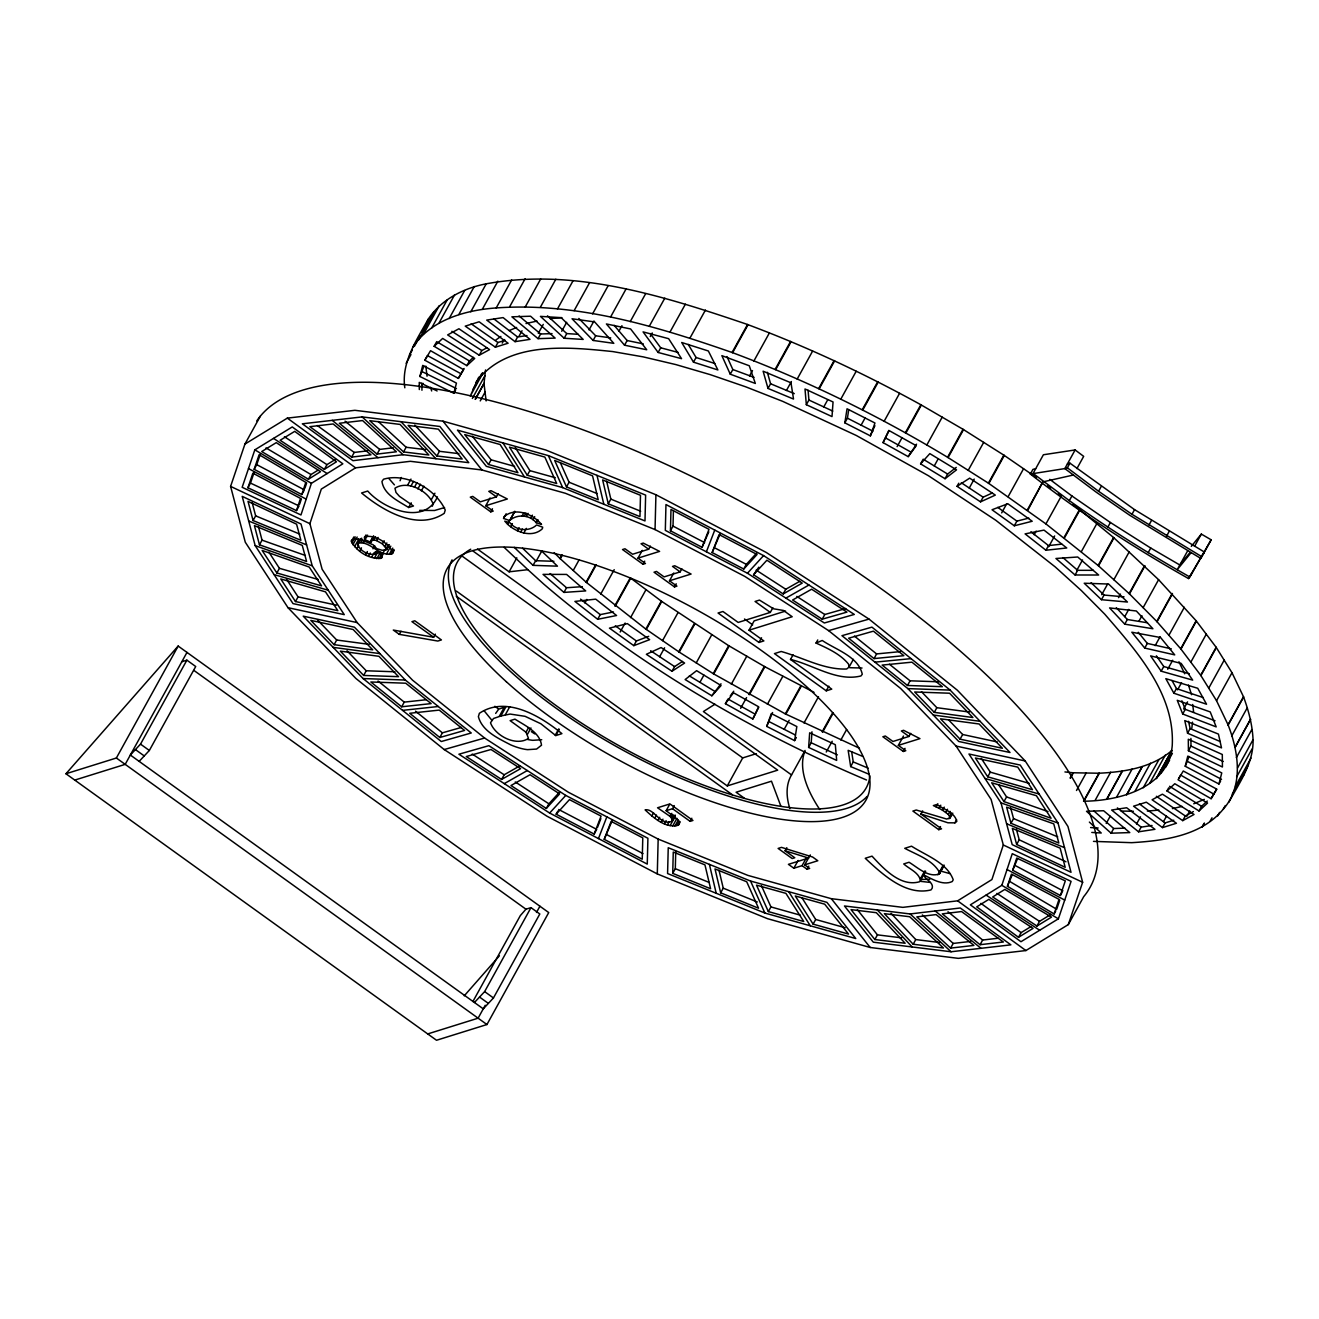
<?xml version="1.0" encoding="UTF-8"?>
<svg xmlns="http://www.w3.org/2000/svg" width="1319" height="1319" viewBox="0 0 1319 1319"><rect width="100%" height="100%" fill="white"/><g stroke="black" fill="none" stroke-linecap="round" stroke-linejoin="round"><path stroke-width="1.5" d="M666.161 810.69L672.542 808.712L690.117 821.341L692.937 820.467L669.92 803.914L657.571 807.772L670.118 816.445L672.641 819.775L672.162 821.16C660.489 826.601 654.026 807.871 645.106 809.899C653.762 817.912 665.881 828.975 678.543 824.936L679.153 822.495L676.96 819.115L666.161 810.69L669.59 804.475M655.048 529.578L565.373 493.273L481.913 469.976L410.357 461.304L355.569 467.833L321.308 489.102L309.899 523.676L322.116 569.214L357.136 622.584L412.55 680.175L484.601 738.03L568.374 792.241L658.165 839.082L747.857 875.387L831.316 898.684L902.872 907.357L957.643 900.828L991.904 879.559L1003.314 844.984L991.113 799.446L956.094 746.076L900.679 688.502L828.612 630.63L744.839 576.419L655.048 529.578L655.922 494.74L545.687 449.977L443.003 421.173L354.893 410.308L287.328 418.123L244.938 444.074L230.594 486.398L245.285 542.208L288.004 607.696L355.85 678.428L444.19 749.555L547.006 816.23L657.291 873.92L767.526 918.684L870.21 947.487L958.336 958.352L1025.902 950.554L1068.291 924.603L1083.74 896.607A477.61 168.832 28.9 0 0 774.352 520.214A477.61 168.832 28.9 0 0 256.76 420.909M657.291 873.92L658.165 839.082M670.448 530.782L670.975 509.447L708.995 529.331L702.071 547.286L670.448 530.782L673.02 526.116L673.415 510.601M672.723 873.359L673.267 852.041L704.956 864.868L710.595 888.726L672.723 873.359L675.312 868.693L675.74 851.25M400.069 480.759L401.322 477.478M808.629 747.428L809.668 732.803L835.323 744.691L836.675 760.42L808.629 747.428L811.201 742.762L811.976 731.798M361.736 538.234L357.746 543.923C359.065 550.781 369.205 555.958 375.635 553.881L375.288 551.672L381.323 553.964L382.18 557.558C370.903 560.789 355.157 551.095 351.365 540.427L355.586 538.647L362.346 540.229L373.195 544.846L376.772 548.638L382.312 550.336L386.797 549.347L389.369 544.681M486.134 400.943L484.007 383.598L485.524 369.963M1036.388 477.56L1003.841 455.137L963.035 429.302L920.843 404.735C865.198 374.052 807.591 346.963 748.054 324.705L747.543 324.49C664.38 296.297 574.771 267.477 486.233 283.816C463.464 288.152 441.206 299.528 428.18 319.247C416.54 340.187 401.091 362.56 404.818 387.802M1093.484 841.374L1131.62 842.676C1163.968 840.747 1201.609 835.867 1223.34 809.058C1243.916 785.877 1238.475 751.269 1228.038 724.758L1216.53 700.702L1200.702 675.279L1190.826 662.171L1180.703 648.767L1156.763 621.43L1129.13 593.566L1098.133 565.505L1045.934 523.907L988.393 483.133L947.586 457.281C879.245 416.062 807.36 380.68 732.606 352.684L732.078 352.486C656.648 326.255 577.013 302.133 496.224 307.937C465.129 310.163 430.818 319.825 412.732 347.227M1228.797 802.331C1239.398 782.678 1253.709 763.091 1253.05 739.695C1252.39 724.84 1248.631 710.644 1243.504 696.762L1231.995 672.723L1224.18 660.159L1216.151 647.283L1196.152 620.787L1158.593 579.684L1113.582 537.525L1079.931 509.876L1064.482 537.872M1191.848 728.055L1192.524 722.136M794.615 740.618L796.841 726.571L771.302 713.546L766.718 726.39L794.615 740.618L796.33 737.502M844.836 422.838L847.045 408.775L874.959 423.003L870.375 435.864L844.836 422.838L847.408 418.172L848.678 410.143M359.164 542.9C371.414 541.581 379.575 557.409 392.402 553.568L392.914 552.727C388.693 543.197 375.091 534.228 364.555 536.8L365.017 539.768L371.315 542.439L371.018 540.46L373.59 535.794M503.578 518.433L503.907 516.867C515.02 506.644 533.107 514.097 541.532 524.451L536.173 522.703C529.974 514.74 516.9 513.783 509.645 520.576L503.578 518.433L506.15 513.767M419.92 376.492L422.723 365.396L456.44 383.12L453.868 393.276L419.92 376.492L423.894 366.27M1185.237 766.273L1187.792 756.117L1221.757 772.918L1218.954 783.997L1185.237 766.273L1189.095 756.529M296.495 510.601L300.518 498.434L252.869 473.175L247.923 487.766L296.495 510.601L299.067 505.935L250.495 483.1L254.204 472.153M301.787 494.543L305.81 482.375L259.118 454.725L254.171 469.3L301.787 494.543L304.376 489.877L256.743 464.651L260.453 453.703M299.644 504.204L301.359 498.978M304.936 488.145L306.667 482.919M311.399 483.331L300.963 514.971L242.152 487.305L254.831 449.845L292.241 426.944L342.841 463.81L311.399 483.331L254.831 449.845M1001.83 885.329L1012.267 853.69L1071.077 881.356L1058.382 918.815L1020.972 941.717L970.372 904.85L1001.83 885.329L1058.382 918.815M1007.419 886.286L1011.426 874.118L1059.042 899.36L1054.112 913.935L1007.419 886.286L1012.283 874.678M1012.712 870.243L1016.735 858.059L1065.307 880.894L1060.361 895.486L1012.712 870.243L1017.576 858.603M1059.767 900.152L1056.684 909.269L1009.991 881.62M1068.291 924.603L1082.635 882.279L1067.945 826.452L1025.209 760.964L957.363 690.233L869.023 619.106L766.207 552.43L655.922 494.74M495.664 713.414L498.681 709.16L506.001 706.654L500.857 715.986L493.52 718.492L490.503 722.746C495.153 735.903 516.092 746.719 528.49 738.393L526.017 732.21L510.14 720.652L514.954 719.135C525.061 725.615 539.784 732.111 541.515 745.202L536.586 749.06L527.616 749.654A34.459 12.184 28.9 0 1 510.7 744.872C498.368 738.393 482.243 731.254 478.385 716.646L479.374 713.315C505.952 695.294 540.427 716.003 561.927 733.644L555.777 735.573L540.79 723.719L525.061 716.316L510.074 714.057L500.857 715.986M766.718 726.39L772.571 712.54M870.375 435.864L874.909 425.691M432.286 506.232L433.127 504.023C428.329 490.882 407.489 479.869 394.958 488.244L395.98 492.449L399.492 496.356L413.457 506.001L408.659 507.502C398.453 501.121 383.862 494.559 381.949 481.484L383.549 479.209C406.268 472.416 435.897 489.019 445.245 510.041L444.256 513.322C417.546 531.178 383.087 510.816 361.571 492.976L367.721 491.047C383.664 509.134 424.322 525.902 437.43 496.9M702.071 547.286L708.798 531.854M594.144 834.053L601.068 816.115L569.462 799.627L556.156 814.186L594.144 834.053L596.716 829.387L558.728 809.52M597.408 827.59L600.87 818.637M706.39 551.804L714.766 530.073M598.447 838.587L606.839 816.857M712.161 552.546L719.086 534.607L757.073 554.475L743.768 569.033L712.161 552.546L720.273 533.536M604.217 839.329L611.142 821.374L642.782 837.878L642.238 859.213L604.217 839.329L612.346 820.303M424.932 327.194L428.18 319.247M482.902 373.079L470.289 396.03L478.764 377.185M475.862 382.444C506.776 340.566 567.055 346.881 612.692 351.563L643.095 356.855L675.856 364.588L710.216 374.629L745.779 386.846L782.695 401.355L856.344 435.501L928.444 475.73L995.829 520.296L1055.167 566.873L1081.382 590.599L1104.728 614.143C1136.516 650.959 1175.097 693.778 1172.228 745.68C1168.634 787.954 1118.99 800.963 1083.526 801.227L1098.974 773.231C1124.53 771.961 1151.866 767.757 1171.899 750.462L1156.45 778.457M1067.401 463.925L1069.923 463.15L1134.554 509.629L1204.198 551.936L1188.551 578.563C1133.466 547.467 1080.294 512.926 1030.353 474.032L1032.942 469.366L1035.662 468.756M1203.423 553.799L1204.198 551.936M925.476 871.826C919.129 877.926 934.495 880.762 932.154 888.281L930.967 889.929C905.675 896.162 882.444 874.217 865.231 858.273L872.024 856.146C883.697 868.759 900.547 887.192 919.541 881.768L920.464 880.465C918.898 872.486 909.286 868.974 903.713 863.929L909.055 862.263C917.843 867.572 928.296 877.86 939.309 873.986L944.107 865.099M752.852 718.987L758.606 706.77L733.479 692.755L725.401 703.687L752.852 718.987L758.722 707.347M883.054 442.623L888.808 430.406L916.276 445.723L908.197 456.638L883.054 442.623L888.924 430.983M244.938 444.074L260.387 416.079M254.171 469.3L256.743 464.651M247.923 487.766L250.495 483.1M65.95 773.758L116.369 758.013L178.164 646.063L548.737 912.567L486.942 1024.533L436.523 1040.262L65.95 773.758L178.164 646.063M253.067 520.527L248.021 501.368L296.577 524.187L300.897 540.279L253.067 520.527L255.655 515.861L252.11 502.44M186.985 652.41L125.19 764.361L74.771 780.09M472.911 1001.5L520.329 915.6L525.951 909.203L530.98 907.637L539.817 913.985L493.454 997.955L483.265 1008.854L130.334 755.029L140.523 744.13L186.886 660.159L195.707 666.507L149.344 750.478L139.155 761.376M259.464 544.813L254.419 525.638L302.265 545.39L306.585 561.482L259.464 544.813L262.036 540.147L258.508 526.726M308.415 479.226L320.533 471.691L276.265 442.64L261.706 451.56L308.415 479.226L310.987 474.56L317.912 470.256M324.375 469.317L336.477 461.798L294.714 431.362L280.139 440.282L324.375 469.317L326.947 464.651L335.603 459.276M276.858 572.974L262.135 550.419L309.24 567.071L321.556 585.867L276.858 572.974L279.43 568.308L268.911 552.199M351.662 457.099L370.952 454.808L333.146 423.96L309.866 426.664L351.662 457.099L354.234 452.433L367.737 450.834M409.484 355.174L412.385 349.931M414.314 346.435L420.101 335.933M422.047 332.437L423.976 328.942M418.354 340.351L433.803 312.372M406.137 363.319L410.951 354.564M423.811 333.641L439.26 305.645M431.626 328.101L447.075 300.105M439.227 322.677L454.676 294.698M424.85 360.235L430.555 350.689L463.612 369.666L458.385 378.388L424.85 360.235L427.422 355.569L460.974 373.722L464.107 368.496M449.169 318.538L464.618 290.559M434.132 346.32L442.673 338.439L474.708 358.438L466.877 365.66L434.132 346.32L436.704 341.654L469.449 360.994L473.373 357.383M295.489 601.546L280.766 578.959L325.496 591.852L337.829 610.664L295.489 601.546L298.061 596.88L286.487 579.14M377.102 454.082L396.376 451.774L362.593 420.563L339.329 423.251L377.102 454.082L379.674 449.416L393.177 447.8M458.831 314.499L474.279 286.503M421.107 386.978L423.086 383.384M470.768 311.795L486.233 283.816M351.25 541.631L353.838 536.965M351.761 543.082L355.19 536.866M403.548 451.922L428.856 454.989L400.036 424.421L369.749 420.679L403.548 451.922L406.137 447.256L425.592 449.614M482.408 309.157L497.857 281.161M352.865 544.796L357.169 537.014M354.597 546.693L358.883 538.927M357.614 544.714L361.043 538.482M356.905 548.77L358.62 545.654M361.043 542.62L362.758 539.52M364.291 538.037L366.006 534.92M367.589 535.102L363.352 542.867M359.757 550.963L361.472 547.847M496.224 307.937L511.673 279.941M458.385 378.388L460.974 373.722M466.877 365.66L469.449 360.994M370.853 541.285L373.425 536.619M372.172 540.872L373.904 537.773M453.868 393.276L455.583 390.16M365.643 554.656L367.358 551.556M371.018 540.46L373.821 539.834L375.536 536.718M373.821 539.834L376.426 540.543L378.141 537.427M407.555 485.293L410.984 479.077M479.242 355.223L489.58 349.601L458.93 328.761L447.636 334.911L479.242 355.223L481.831 350.557L486.991 347.738M368.611 556.123L370.326 553.007M372.98 548.819L374.695 545.703M509.678 306.717L525.127 278.738M371.595 557.327L374.167 552.661M410.918 486.101L413.507 481.435M374.563 554.475L376.278 551.358M374.398 558.217L377.828 552.001M386.797 549.347L382.428 543.857L384.142 540.741M414.397 487.321L416.969 482.655M376.838 558.712L380.284 552.496M385.148 546.082L386.863 542.966M495.367 347.194L508.095 343.22L479.143 321.787L465.244 326.139L495.367 347.194L497.939 342.528L505.21 340.253M378.932 558.811L381.504 554.145M417.859 488.904L420.448 484.238M473.125 389.138L481.831 373.409M383.087 552.925L384.802 549.809M436.886 455.962L462.178 459.028L438.353 429.153L408.099 425.41L436.886 455.962L439.458 451.296L458.913 453.654M480.627 376.624L482.556 373.112M380.647 558.531L383.219 553.865M386.582 547.962L388.297 544.846M408.659 507.502L411.231 502.836M385.791 550.155L388.363 545.489M334.119 644.678L372.716 649.838L353.129 629.493L310.822 620.392L334.119 644.678L336.708 640.012L369.205 644.364M502.242 343.121L504.221 339.544M386.5 553.931L390.803 546.148M421.338 490.849L423.91 486.183M472.35 398.453L484.897 375.717M525.226 306.981L540.675 279.001M389.319 554.326L392.765 548.094M475.318 399.113L484.007 383.367M475.318 399.344L484.007 383.598M391.331 554.112L393.919 549.446M392.402 553.568L394.117 550.452M480.231 400.91L485.062 392.155M515.037 341.654L530.024 339.362L503.116 317.599L486.727 320.088L515.037 341.654L517.609 336.988L526.973 335.554M519.059 336.114L522.044 330.739M431.494 499.423L434.924 493.207M540.378 307.228L555.827 279.232M538.3 333.344L543.263 324.375M538.053 338.653L555.151 338.109L530.568 316.214L511.887 316.824L538.053 338.653L540.642 333.987L552.034 333.625M557.459 308.976L572.924 280.98M363.648 675.443L398.536 676.663L378.932 656.301L340.335 651.141L363.648 675.443L366.22 670.777L394.958 671.783M561.713 331.283L566.675 322.314M488.541 464.486L464.717 434.594L500.115 444.519L517.938 472.697L488.541 464.486L491.113 459.82L472.301 436.226M574.128 310.657L589.577 282.678M435.369 634.142L433.654 637.258L393.293 630.053L399.294 634.357L401.009 631.257M564.186 338.258L583.179 339.428L561.185 317.648L540.427 316.379L564.186 338.258L566.758 333.592L578.167 334.301M498.137 493.735L496.422 496.834L480.347 501.847L472.746 496.389L470.306 497.148L490.75 511.854L493.191 511.096L485.755 505.738L490.058 497.972M592.594 313.873L608.043 285.877M589.032 329.931L593.995 320.962M490.75 511.854L492.465 508.755M593.121 340.45L613.813 343.336L594.655 321.918L572.05 318.769L593.121 340.45L595.693 335.784L610.746 337.878M610.598 316.989L626.047 288.993M527.303 475.302L509.497 447.157L544.862 457.083L556.684 483.496L527.303 475.302L529.875 470.636L515.218 447.454M401.668 706.786L431.132 703.604L405.741 683.209L370.853 681.989L401.668 706.786L404.241 702.12L425.856 699.779M509.645 520.576L514.806 511.244M507.634 524.319L504.765 521.153L510.074 522.835C516.24 530.865 529.43 531.87 536.635 524.962L542.686 527.188L542.356 528.754C532.513 538.119 516.504 532.497 507.634 524.319L509.348 521.203M510.338 519.587L514.624 511.821M510.684 526.693L512.399 523.594M618.99 331.102L621.958 325.711M522.126 515.976L523.841 512.86M630.218 321.638L645.667 293.642M524.22 516.059L525.935 512.943M517.378 530.749L519.109 527.633M526.347 516.454L528.062 513.338M520.642 532.118L522.357 529.001M624.547 345.199L606.394 323.963L630.614 328.959L646.722 349.766L624.547 345.199L627.135 340.533L614.159 325.364M530.683 518.252L532.398 515.152M523.824 533.041L526.396 528.375M532.975 519.735L534.69 516.636M477.511 549.083L509.118 571.819L516.834 557.822M536.173 522.703L537.888 519.587M649.36 326.139L664.809 298.16M566.494 486.892L554.672 460.446L592.561 475.846L598.199 499.72L566.494 486.892L569.066 482.226L560.394 462.837M650.267 336.543L652.245 332.949M514.229 547.352L533.057 565.356L535.646 560.69L553.931 561.3M535.992 561.498L541.928 550.732M439.821 737.502L464.568 730.446L439.227 710.1L409.731 713.282L439.821 737.502L442.393 732.836L461.436 727.412M658.132 352.47L643.078 331.893L668.651 338.686L681.544 358.669L658.132 352.47L660.704 347.804L650.283 333.559M669.937 332.157L685.385 304.178M859.51 748.252L785.333 713.892L713.744 673.96L679.252 652.13L645.848 629.097L586.51 582.52L559.932 558.448L561.861 554.953M560.295 558.794L562.224 555.299M690.002 338.01L705.451 310.031M608.273 503.792L602.635 479.935L640.49 495.301L639.962 516.619L608.273 503.792L610.845 499.126L606.625 481.237M573.237 570.484L579.025 559.998M563.955 592.412L585.718 590.928L566.593 574.424L543.032 574.375L563.955 592.412L566.527 587.746L582.355 586.658M693.497 362.164L681.709 342.495L708.352 350.986L717.882 369.947L693.497 362.164L696.069 357.498L688.221 344.391M499.324 716.299L504.468 706.968M505.424 714.568L509.728 706.786M586.114 582.174L595.759 564.68M586.51 582.52L596.155 565.027M584.911 602.997L586.889 599.403M732.078 352.486L747.543 324.49M732.606 352.684L748.054 324.705M600.689 594.16L614.209 569.66M526.017 732.21L528.589 727.544M501.583 779.447L520.609 768.647L491.014 749.489L466.283 756.545L501.583 779.447L504.171 774.781L519.735 765.943M527.518 734.172L530.947 727.94M730.264 374.2L721.872 355.652L749.274 365.759L755.342 383.45L730.264 374.2L732.836 369.534L726.967 356.542M597.672 619.287L616.567 615.511L595.743 599.156L574.903 601.415L597.672 619.287L600.244 614.621L613.483 611.967M650.366 546.115L648.651 549.232L632.592 554.244L624.992 548.77L622.535 549.545L642.996 564.252L645.436 563.493L638 558.135L642.287 550.369M614.835 605.8L630.284 577.821M615.264 606.146L630.729 578.151L661.759 601.448L728.682 645.667L764.855 666.738L814.021 692.343M753.874 361.027L769.323 333.048M642.996 564.252L644.711 561.136M749.522 375.997L752.489 370.606M555.266 735.211L558.712 728.978M555.777 735.573L559.207 729.341M620.161 632.015L625.124 623.046M630.564 617.622L646.03 589.626M775.143 369.386L790.592 341.407M775.671 369.617L791.12 341.637M768.004 388.429L763.124 371.2L791.004 382.807L793.527 399.063L768.004 388.429L770.593 383.763L767.328 372.271M633.812 645.65L649.657 639.649L627.366 623.623L609.46 628.141L633.812 645.65L636.385 640.985L648.717 636.319M681.874 568.769L680.159 571.885L664.084 576.898L656.483 571.424L654.043 572.199L674.487 586.906L676.927 586.131L669.491 580.789L673.795 573.007M546.313 808.448L559.635 793.906L530.024 774.731L510.981 785.547L546.313 808.448L548.902 803.799L559.553 792.142M645.848 629.097L661.297 601.118M646.31 629.443L661.759 601.448M674.487 586.906L676.202 583.789M786.437 390.49L791.384 381.521M556.156 814.186L557.871 811.07M797.171 379.081L812.619 351.085M662.55 640.622L677.999 612.626M659.632 656.747L664.595 647.777M806.338 404.702L805.002 388.973L833.047 401.965L832.009 416.59L806.338 404.702L808.91 400.036L808.085 390.21M474.444 1002.506L484.634 991.608L530.98 907.637M818.687 388.544L834.136 360.549M819.214 388.792L834.663 360.812M678.757 651.8L694.206 623.821M679.252 652.13L694.701 624.134M485.244 1005.259L478.105 1018.186L427.702 1033.931M536.487 912.451L539.916 906.219M672.014 671.239L684.61 663.061L661.116 647.547L646.343 654.29L672.014 671.239L674.586 666.59L682.467 661.478M823.781 406.928L827.738 399.756M743.768 569.033L746.34 564.367L756.991 552.727M840.747 399.261L856.196 371.266M696.251 662.88L711.699 634.901M753.578 574.771L766.9 560.212L802.232 583.113L783.206 593.929L753.578 574.771L758.821 567.186M699.944 682.269L703.901 675.097M713.233 673.663L728.682 645.667M713.744 673.96L729.193 645.98M862.263 409.731L877.712 381.735M862.791 410.011L878.24 382.015M861.142 425.114L865.099 417.925M711.831 695.789L721.064 685.534L696.613 670.679L685.122 679.549L711.831 695.789L720.998 683.786M772.868 607.746L770.296 612.412L738.178 622.436L722.96 611.505L718.064 613.022L758.969 642.452L763.866 640.919L748.994 630.218L754.138 620.886L785.563 611.076M651.833 816.049L653.548 812.933M654.719 818.225L656.433 815.109M731.32 684.198L746.768 656.202M657.983 820.402L659.698 817.302M783.206 593.929L785.778 589.263L799.627 581.399M758.969 642.452L761.541 637.786M725.401 703.687L727.973 699.021L755.424 714.321M661.248 822.265L662.962 819.165M884.093 421.371L899.542 393.375M672.542 808.712L674.256 805.596M664.413 823.781L666.128 820.665M670.118 816.445L671.833 813.345M667.381 824.903L669.096 821.786M671.404 817.731L673.119 814.614M672.228 818.852L673.943 815.752M672.014 820.088L674.586 815.422M672.641 819.775L675.213 815.109M672.162 821.16L675.213 815.884M670.118 825.645L675.262 816.329M672.657 826.057L676.944 818.291M674.932 826.106L678.362 819.874M740.618 708.336L746.57 697.57M748.895 694.437L764.344 666.441M676.845 825.76L679.433 821.094M749.406 694.717L764.855 666.738M678.543 824.936L680.258 821.836M690.117 821.341L691.832 818.242M897.118 446.63L902.081 437.661M905.378 432.731L920.843 404.735M905.906 433.028L921.354 405.048M853.377 659.335L849.073 667.101L846.666 668.997C823.897 669.953 802.727 657.456 781.194 651.487L774.467 653.597L826.238 690.826L831.745 689.112L790.51 659.451L793.082 654.785M767.378 704.297L782.827 676.301M908.197 456.638L916.54 444.173M456.292 591.027L727.264 785.91L742.712 757.914L756.298 753.677M822.215 619.172L846.946 612.115L811.63 589.214L792.604 600.013L822.215 619.172L824.787 614.506L845.71 608.537M849.073 667.101L848.579 664.149C840.285 653.944 827.738 648.42 816.032 643.045L817.764 639.946M926.746 445.162L942.195 417.167M920.596 463.876L929.829 453.621L956.539 469.844L945.047 478.715L920.596 463.876L923.185 459.21L947.619 474.049L956.242 467.388M785.333 713.892L800.781 685.896M785.86 714.156L801.309 686.177M784.211 729.275L789.158 720.289M934.281 465.904L938.254 458.732M947.586 457.281L963.035 429.302M948.081 457.594L963.529 429.615M804.013 722.977L818.489 696.745M826.238 690.826L828.827 686.16M945.047 478.715L947.619 474.049M720.669 892.831L715.013 868.941L746.719 881.768L758.557 908.214L720.669 892.831L723.241 888.165L719.003 870.243M789.834 808.563A240.19 84.894 28.9 0 1 791.548 774.929L805.068 750.445M957.05 486.332L969.663 478.154L995.334 495.103L980.545 501.847L957.05 486.332L958.765 483.216M822.166 731.831L832.784 712.59M822.693 732.078L833.311 712.837M968.228 470.355L983.694 442.376M874.035 658.593L903.861 655.675L873.409 631.158L848.661 638.215L874.035 658.593L876.607 653.927L900.465 651.602M969.267 488.063L974.213 479.094M826.255 752.011L832.207 741.245M840.83 740.041L846.633 729.539M785.102 850.788L808.613 858.042L788.432 864.341L793.84 868.232L802.067 865.66L807.063 869.237L809.635 868.43L804.656 864.852L817.796 860.746L812.619 857.02L781.507 847.375L778.128 848.43L792.191 858.537L794.763 857.746L785.102 850.788L786.816 847.688M988.393 483.133L1003.841 455.137M988.854 483.446L1004.32 455.467M980.545 501.847L983.133 497.181L992.366 492.976M768.35 911.577L756.529 885.164L785.91 893.359L803.733 921.503L768.35 911.577L770.939 906.928L761.475 885.774M793.84 868.232L798.127 860.45M869.254 774.335L850.673 766.586L853.245 761.92L851.662 751.764M802.067 865.66L806.371 857.878M804.656 864.852L810.328 854.926M1008.112 496.719L1023.56 468.723M1001.682 512.877L1006.628 503.907M907.488 685.468L942.36 686.688L911.924 662.171L882.131 665.089L907.488 685.468L910.061 680.802L938.782 681.808M807.063 869.237L808.778 866.138M1014.295 525.786L1032.2 521.252L1007.848 503.743L992.02 509.761L1014.295 525.786L1016.883 521.12L1028.82 518.103M1027.353 509.975L1042.801 481.979L1027.798 510.305M910.704 733.348L908.989 736.447L892.93 741.476L885.313 736.002L882.873 736.76L903.317 751.467L905.774 750.709L898.338 745.367L903.482 736.035M903.317 751.467L905.032 748.368M813.114 924.141L795.291 895.98L824.688 904.174L848.513 934.066L813.114 924.141L815.686 919.475L802.051 897.942M1076.914 468.608L1083.674 456.358L1075.133 449.944L1064.829 468.591L1030.353 474.032M1191.304 546.379L1201.329 534.08L1211.155 539.801L1200.851 558.465L1129.707 515.251L1096.287 492.218L1064.829 468.591L1067.351 467.816L1069.923 463.15M934.281 712.359L972.894 717.52L949.581 693.217L914.694 691.997L934.281 712.359L936.853 707.693L969.383 712.046M1034.129 534.723L1036.124 531.128M1045.934 523.907L1061.399 495.928L1058.366 493.652M1211.155 539.801L1189.837 576.98C1148.437 553.535 1108.059 528.309 1069.346 500.643L1071.918 495.977L1049.776 479.341M1045.934 550.237L1066.758 547.979L1044.005 530.106L1025.094 533.882L1045.934 550.237L1048.506 545.588L1061.762 544.137M1048.72 546.693L1054.656 535.943M1064.07 537.525L1079.519 509.53L1072.924 504.583M960.084 739.168L940.513 718.822L979.094 723.983L1002.391 748.269L960.084 739.168L962.656 734.502L948.674 719.976M1201.625 556.585L1131.982 514.295L1098.579 491.278L1101.151 486.612M952.78 813.163L950.208 817.829L946.663 819.05L916.26 810.014L912.896 811.07L938.782 829.684L941.535 828.827L920.909 814.004L922.64 810.888M920.909 814.004L947.932 822.792L954.907 822.858L956.803 821.407C954.874 812.52 943.563 809.141 936.787 804.508L933.374 805.579L936.111 806.865L937.842 803.749M936.111 806.865L939.062 808.3L940.777 805.184M1081.333 551.705L1096.781 523.709M950.208 817.829L948.394 814.482L942.541 810.245L944.256 807.146M1076.601 570.715L1082.536 559.948M1075.084 574.985L1098.628 575.018L1077.722 556.997L1055.942 558.481L1075.084 574.985L1077.656 570.319L1093.352 570.336M874.86 939.524L851.052 909.632L876.327 912.699L905.131 943.25L874.86 939.524L877.432 934.858L857.383 909.698M945.789 812.356L947.504 809.256M938.782 829.684L940.496 826.568M948.394 814.482L950.109 811.366M1107.828 527.171L1110.4 522.505L1071.918 495.977M949.944 816.346L951.675 813.246M949.004 818.769L951.576 814.103M920.365 878.85L924.668 871.084M920.464 880.465L925.608 871.134M954.907 822.858L956.621 819.742M1098.133 565.505L1113.582 537.525M1098.513 565.851L1113.961 537.872M1131.982 514.295L1134.554 509.629M987.733 776.809L975.4 757.996L1017.74 767.114L1032.464 789.702L987.733 776.809L990.305 772.143L981.336 758.458M937.941 874.744L943.101 865.412M939.309 873.986L943.613 866.22M1101.711 594.688L1107.663 583.921M1101.464 599.7L1127.448 602.041L1108.603 584.037L1084.218 583.229L1101.464 599.7L1104.036 595.05L1124.035 596.831M1113.846 579.717L1129.295 551.721M913.177 944.239L943.464 947.982L909.665 916.738L884.373 913.671L913.177 944.239L915.765 939.573L939.985 942.557M1148.981 525.044L1151.553 520.378M1003.99 801.589L991.674 782.794L1036.371 795.687L1051.078 818.242L1003.99 801.589L1006.562 796.923L998.73 784.97M1118.496 597.655L1120.474 594.078M1148.157 552.71L1150.729 548.044L1110.4 522.505M1129.13 593.566L1144.579 565.587M1129.476 593.913L1144.925 565.917M1166.557 536.173L1169.129 531.508M1124.794 616.567L1128.767 609.378M1010.964 823.27L1006.644 807.179L1053.766 823.847L1058.811 843.022L1010.964 823.27L1013.536 818.604L1010.651 807.871M1124.761 624.167L1152.905 628.751L1136.335 610.994L1109.592 607.911L1124.761 624.167L1127.333 619.501L1147.448 622.782M950.62 948.097L973.9 945.41L936.127 914.595L916.837 916.886L950.62 948.097L953.192 943.431L970.652 941.42M1143.128 607.663L1158.593 579.684M1139.006 621.101L1141.974 615.726M1016.652 844.473L1012.332 828.381L1060.146 848.133L1065.191 867.292L1016.652 844.473L1019.224 839.807L1016.339 829.09M1187.562 550.996L1177.257 569.66L1191.024 552.743M1194.569 546.33L1201.329 534.08M1070.105 778.029L1072.99 772.769L1098.974 773.231M1156.763 621.43L1172.212 593.435M1070.484 778.045L1073.386 772.802M1157.043 621.76L1172.492 593.764M980.066 944.701L1003.363 941.997L961.567 911.561L942.277 913.853L980.066 944.701L982.655 940.035L998.17 938.238M1144.744 648.074L1131.817 632.213L1160.605 637.539L1174.718 654.883L1144.744 648.074L1147.316 643.408L1138.264 632.296M1188.551 578.563L1192.409 572.314M1155.164 645.65L1160.11 636.681M1076.502 790.493L1086.164 773M1168.898 635.263L1184.347 607.284M1083.872 801.21L1099.321 773.231M1161.182 671.19L1150.63 655.889L1181.148 663.391L1192.673 680.109L1161.182 671.19L1163.754 666.524L1156.367 655.807M1018.515 937.298L1033.074 928.378L988.838 899.36L976.736 906.862L1018.515 937.298L1021.087 932.632L1030.799 926.696M1095.232 800.188L1110.68 772.192M1167.727 669.244L1172.69 660.275M1180.703 648.767L1196.152 620.787M1180.95 649.096L1196.399 621.101M1106.625 799.199L1122.073 771.219M1036.948 926.02L1051.523 917.101L1004.798 889.435L992.696 896.969L1036.948 926.02L1039.52 921.354L1050.864 914.413M1106.921 799.149L1122.387 771.17M1060.361 895.486L1062.075 892.369M1173.877 693.233L1165.831 678.658L1197.751 688.287L1206.539 704.214L1173.877 693.233L1176.449 688.567L1171.981 680.472M1190.826 662.171L1206.275 634.192M1116.731 796.923L1132.18 768.928M1177.57 689.853L1181.544 682.681M1054.112 913.935L1055.827 910.819M1106.212 823.468L1110.169 816.296M1126.591 794.714L1142.04 766.735M1126.855 794.632L1142.303 766.652M1111.109 833.196L1129.773 832.586L1103.607 810.74L1086.526 811.3L1111.109 833.196L1113.681 828.53L1124.893 828.151M1134.999 791.219L1150.448 763.223M1200.702 675.279L1216.151 647.283M1200.884 675.592L1216.332 647.596M1183.588 709.061L1187.562 701.873M1182.698 713.991L1177.257 700.307L1210.232 711.93L1216.184 726.884L1182.698 713.991L1185.27 709.325L1181.873 700.785M1143.194 787.822L1158.873 759.728M1149.822 783.14L1165.271 755.144M1156.285 778.606L1171.734 750.61M1161.05 772.786L1171.668 753.545M1168.535 760.255L1172.41 753.248M1208.732 688.155L1224.18 660.159M1165.699 767.147L1169.673 759.958M1136.549 823.996L1140.506 816.807M1187.562 733.216L1184.775 720.586L1218.443 734.089L1221.509 747.889L1187.562 733.216L1190.134 728.55L1188.534 721.328M1138.561 831.811L1154.933 829.321L1126.64 807.756L1111.637 810.031L1138.561 831.811L1141.133 827.145L1152.048 825.48M1188.419 750.709L1188.304 739.25L1222.301 754.484L1222.433 766.998L1188.419 750.709L1190.991 746.043L1190.909 738.409M1216.53 700.702L1231.995 672.723M1166.969 790.955L1174.784 783.733L1207.544 803.073L1199.004 810.971L1166.969 790.955L1168.683 787.839M1178.922 778.177L1180.637 775.077L1213.694 794.038L1216.547 789.273M1163.506 821.605L1166.474 816.214M1162.517 827.607L1176.433 823.254L1146.31 802.199L1133.582 806.189L1162.517 827.607L1165.089 822.941L1173.795 820.22M1228.038 724.758L1243.504 696.762M1228.137 725.038L1243.586 697.042M1182.747 820.632L1194.041 814.482L1162.418 794.17L1152.081 799.792L1182.747 820.632L1185.319 815.966L1193.382 811.581M1186.82 816.346L1189.787 810.971M1231.633 736.101L1247.082 708.122M1199.004 810.971L1201.576 806.305L1207.264 801.045M1235.095 747.164L1250.544 719.168M1235.128 747.411L1250.577 719.432M1218.954 783.997L1220.669 780.897M1211.106 798.704L1216.827 789.174L1183.275 771.005L1178.048 779.743L1211.106 798.704L1213.694 794.038M1236.381 757.551L1251.83 729.555M1202.203 826.815L1204.132 823.32M1202.433 826.716L1204.379 823.221M1237.568 767.905L1253.05 739.695M1210.067 821.308L1211.996 817.813M1236.579 777.006L1252.028 749.011M1217.684 815.9L1219.613 812.389M1235.458 786.272L1250.989 758.095M1223.34 809.058L1225.285 805.563M1232.21 794.236L1247.659 766.24M730.281 695.888L733.743 691.205M1238.805 781.062L1244.394 774.171M1189.837 552.694L1179.829 564.994L1150.729 548.044M464.255 995.812L499.406 955.797M747.444 573.237L763.586 555.612L854.3 614.44L824.342 622.98L747.444 573.237L665.32 530.37L665.963 504.55L763.586 555.612M549.644 813.048L565.769 795.423L647.909 838.29L647.266 864.11L549.644 813.048L458.913 754.221L488.871 745.68L565.769 795.423M495.928 339.939L500.89 336.427M785.893 598.117L808.943 585.026M504.287 783.634L527.32 770.543M714.931 704.231L703.406 711.551L791.548 774.929M444.569 507.568L434.594 510.486L419.59 510.371M509.167 330.574L516.652 327.458M1193.744 803.782L1204.329 799.38M485.755 505.738L507.353 498.994L490.998 490.684L488.805 491.36L496.422 496.834M181.841 661.742L186.886 660.159M638 558.135L659.599 551.391L643.243 543.082L641.05 543.758L648.651 549.232M669.491 580.789L691.09 574.045L674.734 565.736L672.542 566.412L680.159 571.885M748.994 630.218L792.191 616.731L783.453 610.45L773.577 608.801L759.464 600.096L755.078 601.464L770.296 612.412M727.264 785.91L777.682 770.164L473.257 551.227M898.338 745.367L919.937 738.624L903.564 730.297L901.388 730.99L908.989 736.447M828.612 630.63L869.023 619.106M444.19 749.555L484.601 738.03M526.001 323.551L537.031 321.061M1044.038 481.633L1073.386 475.021M1172.393 808.613L1182.104 806.42M541.73 739.728L532.777 740.322A34.459 12.184 28.9 0 1 527.402 739.415M866.534 780.007C807.03 754.913 749.406 725.45 694.091 692.112A466.926 165.04 28.9 0 1 543.527 583.888L527.864 569.676L509.118 571.819M1075.133 449.944L1043.395 454.758L1033.09 473.422L1069.346 500.643M862.049 668.024L849.7 667.711M403.07 454.709L352.964 460.677L302.348 423.811L362.148 416.903L439.903 426.482L468.756 462.672L403.07 454.709L362.148 416.903M910.159 913.952L960.265 907.983L1010.882 944.849L951.081 951.757L873.31 942.178L844.473 905.988L910.159 913.952L951.081 951.757M402.592 710.364L438.287 706.506M874.926 662.154L911.033 658.626M550.138 318.654L561.845 317.615M1147.332 811.086L1158.89 810.064M1121.232 811.053L1133.367 811.251M533.057 565.356L557.459 566.164L541.647 551.062M907.884 688.617L950.142 690.101L1010.008 752.506L958.748 741.476L907.884 688.617L841.967 635.676L871.941 627.135L950.142 690.101M363.088 678.56L405.329 680.043L471.246 732.985L441.271 741.525L363.088 678.56L303.222 616.154L354.465 627.201L405.329 680.043M930.043 882.411L920.81 881.372M1090.599 827.541L1098.15 828.002M1091.802 832.437L1101.233 833.014L1089.362 822.083M1064.944 771.945L1072.99 772.769M877.432 934.858L901.652 937.842M933.324 715.046L980.066 721.295M333.146 647.365L379.905 653.614M399.294 634.357L437.809 641.05L441.403 639.929L414.776 620.787L411.957 621.661L433.654 637.258M627.135 340.533L643.26 343.863M962.656 734.502L997.279 741.954M298.061 596.88L336.543 605.157M956.094 746.076L1025.209 760.964M288.004 607.696L357.136 622.584M950.29 873.722L939.903 870.853M1147.316 643.408L1171.305 648.849M660.704 347.804L678.263 352.453M491.113 459.82L514.624 466.382M529.875 470.636L555.348 477.742M562.669 487.618L486.332 466.316L457.479 430.126L548.358 455.616L645.634 495.12L644.991 520.939L562.669 487.618L548.358 455.616M750.544 881.043L826.898 902.344L855.751 938.534L764.872 913.045L667.579 873.541L668.238 847.721L750.544 881.043L764.872 913.045M770.939 906.928L800.419 915.188M815.686 919.475L845.182 927.752M1163.754 666.524L1189.342 673.778M990.305 772.143L1029.199 783.354M279.43 568.308L318.308 579.519M984.98 778.441L1039.141 794.054M274.088 574.606L328.25 590.22M696.069 357.498L714.832 363.483M1176.449 688.567L1203.357 697.603M1006.562 796.923L1048.011 811.581M262.036 540.147L305.381 555.48M1000.989 802.859L1058.036 823.04L1071.012 872.288L1012.201 844.638L1000.989 802.859L968.97 754.023L1020.23 765.069L1058.036 823.04M255.177 545.621L312.224 565.802L344.259 614.638L292.999 603.591L255.177 545.621L242.218 496.373L301.012 524.022L312.224 565.802M790.51 659.451C813.394 664.858 836.922 681.956 860.944 675.955L862.28 674.256C858.422 656.499 835.801 649.739 822.248 640.473L816.032 643.045M732.836 369.534L754.056 377.366M1185.27 709.325L1215.046 720.784M569.066 482.226L597.045 493.553M610.845 499.126L640.671 511.211M675.312 868.693L709.375 882.526M723.241 888.165L757.337 901.998M1013.536 818.604L1057.706 836.84M1006.595 823.748L1064.532 847.672M255.655 515.861L299.792 534.096M248.697 521.005L306.618 544.912M770.593 383.763L794.285 393.639M862.725 756.414L848.15 750.33L850.673 766.586M853.245 761.92L868.116 768.12M1190.134 728.55L1220.306 741.591M808.91 400.036L832.751 411.083M811.201 742.762L837.384 754.897M376.426 540.543L382.428 543.857M1019.224 839.807L1065.966 861.785M1003.314 844.984L1082.635 882.279M230.594 486.398L309.899 523.676M1190.991 746.043L1223.208 761.475M437.15 390.968L419.244 382.395L419.31 389.55M422.492 371.826L456.456 388.61M847.408 418.172L872.947 431.198M769.29 721.724L795.456 735.062M673.02 526.116L704.643 542.62M714.733 547.88L746.34 564.367M606.789 834.663L643.012 853.607M1187.809 761.607L1221.526 779.331M923.762 874.926C932.236 879.031 942.772 885.923 952.269 881.521L953.225 879.757C946.943 862.544 925.922 855.47 911.544 846.188L904.752 848.315C917.035 854.943 932.962 859.955 939.804 872.881M1015.284 865.577L1062.933 890.82M1007.04 869.518L1064.73 900.086M248.483 468.575L306.189 499.143M885.626 437.957L910.769 451.972M939.062 808.3L942.541 810.245M266.009 447.916L310.987 474.56M689.375 675.905L714.403 691.123M1169.541 786.289L1201.576 806.305M451.873 331.316L481.831 350.557M756.166 570.105L785.778 589.263M796.824 596.419L824.787 614.506M472.218 754.056L504.171 774.781M515.251 781.969L548.902 803.799M996.966 893.408L1039.52 921.354M986.101 895.09L1039.685 930.258M284.426 436.721L326.947 464.651M273.544 438.403L327.128 473.57M961.304 482.77L983.133 497.181M650.63 650.745L674.586 666.59M1156.367 796.297L1185.319 815.966M471.163 323.815L497.939 342.528M997.774 507.37L1016.883 521.12M744.493 618.99L752.671 624.876M615.281 625.816L636.385 640.985M461.716 555.827L742.712 757.914M744.295 798.16L736.101 792.241L771.483 781.194L780.881 806.206M456.259 596.204L732.292 794.714M193.992 670.481L525.951 909.203M140.523 744.13L149.344 750.478M484.634 991.608L493.454 997.955M135.428 749.588L144.249 755.935M479.539 997.049L488.36 1003.396M116.369 758.013L486.942 1024.533M980.924 903.367L1021.087 932.632M317.252 425.509L354.234 452.433M957.643 900.828L1025.902 950.554M287.328 418.123L355.569 467.833M1139.369 803.898L1165.089 822.941M1047.797 485.722L1050.814 487.981M1067.351 467.816L1098.579 491.278M494.031 319.017L517.609 336.988M1030.881 531.738L1048.506 545.588M580.525 599.139L600.244 614.621M854.399 636.088L876.607 653.927M889.451 664.248L910.061 680.802M378.058 681.033L404.241 702.12M415.485 711.172L442.393 732.836M1117.391 807.92L1141.133 827.145M947.998 911.759L982.655 940.035M345.05 421.157L379.674 449.416M935.204 910.967L980.973 948.312M332.24 420.349L378.009 457.693M519.092 315.999L540.642 333.987M1062.933 557.624L1077.656 570.319M550.089 573.567L566.527 587.746M1093.698 810.74L1113.681 828.53M527.864 569.676L504.155 547.369M547.467 315.818L566.758 333.592M922.344 914.924L953.192 943.431M378.207 421.453L406.137 447.256M492.02 720.471L484.353 711.04M1091.11 582.685L1104.036 595.05M522.588 548.226L535.646 560.69M554.211 552.661L559.932 558.448M394.414 484.864L388.957 478.616M578.843 318.44L595.693 335.784M921.47 691.7L936.853 707.693M317.516 620.012L336.708 640.012M347.012 650.762L366.22 670.777M891.067 913.375L915.765 939.573M877.316 909.962L912.187 946.96M414.776 425.114L439.458 451.296M401.025 421.701L435.913 458.699M1116.303 607.68L1127.333 619.501M831.316 898.684L870.21 947.487M443.003 421.173L481.913 469.976M788.729 891.693L810.311 925.79M502.918 442.871L524.5 476.967M1178.939 661.759L1184.676 673.778M1188.501 685.105L1191.519 694.701M430.505 387.275L431.676 390.968M709.391 864.374L716.217 893.293M596.996 475.368L603.838 504.287M1192.706 704.478L1193.646 712.276M425.823 366.088L427.043 376.212M421.866 383.104L421.948 390.243M929.796 879.311A388.709 137.39 28.9 0 1 920.662 879.394M534.805 733.925A388.709 137.39 28.9 0 1 531.392 731.666M498.318 708.798A388.709 137.39 28.9 0 1 494.872 706.292M869.88 775.803A233.545 82.553 28.9 0 1 614.984 743.421A233.545 82.553 28.9 0 1 470.718 549.199M867.012 796.462A239.25 84.564 28.9 0 1 612.758 744.477A239.25 84.564 28.9 0 1 452.054 559.866M819.758 809.503A240.19 84.894 28.9 0 1 804.672 751.797M506.397 681.775A239.25 84.564 28.9 0 0 862.989 804.491A239.25 84.564 28.9 0 0 600.458 566.725A239.25 84.564 28.9 0 0 506.397 681.775"/></g></svg>
